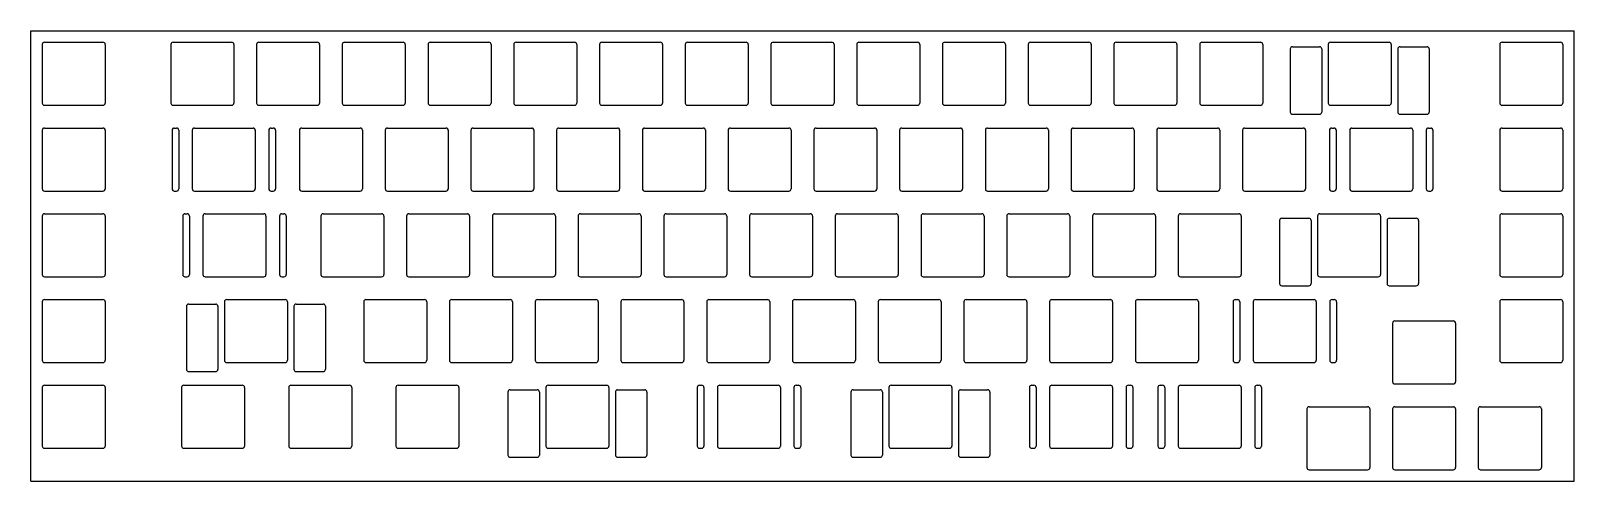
# Model space of a CAD drawing. Header units: millimetres. Extents: x 0 to 343, y -100 to 0.
import ezdxf

# ---------------------------------------------------------------- set-up
doc = ezdxf.new("R2010")
doc.units = ezdxf.units.MM

msp = doc.modelspace()

# ---------------------------------------------------------------- linework, layer by layer
for p, q in [((0, 0), (342.9, 0)), ((0, -100.0125), (0, 0)), ((342.9, -100.0125), (342.9, 0)), ((2.525, -3.025), (2.525, -16.025)), ((3.025, -2.525), (16.025, -2.525)), ((16.525, -3.025), (16.525, -16.025)), ((31.1, -3.025), (31.1, -16.025)), ((31.6, -2.525), (44.6, -2.525)), ((45.1, -3.025), (45.1, -16.025)), ((50.15, -3.025), (50.15, -16.025)), ((50.65, -2.525), (63.65, -2.525)), ((64.15, -3.025), (64.15, -16.025)), ((69.2, -3.025), (69.2, -16.025)), ((69.7, -2.525), (82.7, -2.525)), ((83.2, -3.025), (83.2, -16.025)), ((88.25, -3.025), (88.25, -16.025)), ((88.75, -2.525), (101.75, -2.525)), ((102.25, -3.025), (102.25, -16.025)), ((107.3, -3.025), (107.3, -16.025)), ((107.8, -2.525), (120.8, -2.525)), ((121.3, -3.025), (121.3, -16.025)), ((126.35, -3.025), (126.35, -16.025)), ((126.85, -2.525), (139.85, -2.525)), ((140.35, -3.025), (140.35, -16.025)), ((145.4, -3.025), (145.4, -16.025)), ((145.9, -2.525), (158.9, -2.525)), ((159.4, -3.025), (159.4, -16.025)), ((164.45, -3.025), (164.45, -16.025)), ((164.95, -2.525), (177.95, -2.525)), ((178.45, -3.025), (178.45, -16.025)), ((183.5, -3.025), (183.5, -16.025)), ((184, -2.525), (197, -2.525)), ((197.5, -3.025), (197.5, -16.025)), ((202.55, -3.025), (202.55, -16.025)), ((203.05, -2.525), (216.05, -2.525)), ((216.55, -3.025), (216.55, -16.025)), ((221.6, -3.025), (221.6, -16.025)), ((222.1, -2.525), (235.1, -2.525)), ((235.6, -3.025), (235.6, -16.025)), ((240.65, -3.025), (240.65, -16.025)), ((241.15, -2.525), (254.15, -2.525)), ((254.65, -3.025), (254.65, -16.025)), ((259.7, -3.025), (259.7, -16.025)), ((260.2, -2.525), (273.2, -2.525)), ((273.7, -3.025), (273.7, -16.025)), ((288.275, -3.025), (288.275, -16.025)), ((288.775, -2.525), (301.775, -2.525)), ((302.275, -3.025), (302.275, -16.025)), ((326.375, -3.025), (326.375, -16.025)), ((326.875, -2.525), (339.875, -2.525)), ((340.375, -3.025), (340.375, -16.025)), ((279.837, -4.025), (279.837, -18.025)), ((280.337, -3.525), (286.337, -3.525)), ((286.837, -4.025), (286.837, -18.025)), ((303.713, -4.025), (303.713, -18.025)), ((304.213, -3.525), (310.213, -3.525)), ((310.713, -4.025), (310.713, -18.025)), ((3.025, -16.525), (16.025, -16.525)), ((31.6, -16.525), (44.6, -16.525)), ((50.65, -16.525), (63.65, -16.525)), ((69.7, -16.525), (82.7, -16.525)), ((88.75, -16.525), (101.75, -16.525)), ((107.8, -16.525), (120.8, -16.525)), ((126.85, -16.525), (139.85, -16.525)), ((145.9, -16.525), (158.9, -16.525)), ((164.95, -16.525), (177.95, -16.525)), ((184, -16.525), (197, -16.525)), ((203.05, -16.525), (216.05, -16.525)), ((222.1, -16.525), (235.1, -16.525)), ((241.15, -16.525), (254.15, -16.525)), ((260.2, -16.525), (273.2, -16.525)), ((288.775, -16.525), (301.775, -16.525)), ((326.875, -16.525), (339.875, -16.525)), ((280.337, -18.525), (286.337, -18.525)), ((304.213, -18.525), (310.213, -18.525)), ((2.525, -22.075), (2.525, -35.075)), ((3.025, -21.575), (16.025, -21.575)), ((16.525, -22.075), (16.525, -35.075)), ((31.3625, -22.075), (31.3625, -35.075)), ((31.8625, -21.575), (32.3625, -21.575)), ((32.8625, -22.075), (32.8625, -35.075)), ((35.8625, -22.075), (35.8625, -35.075)), ((36.3625, -21.575), (49.3625, -21.575)), ((49.8625, -22.075), (49.8625, -35.075)), ((52.8625, -22.075), (52.8625, -35.075)), ((53.3625, -21.575), (53.8625, -21.575)), ((54.3625, -22.075), (54.3625, -35.075)), ((59.675, -22.075), (59.675, -35.075)), ((60.175, -21.575), (73.175, -21.575)), ((73.675, -22.075), (73.675, -35.075)), ((78.725, -22.075), (78.725, -35.075)), ((79.225, -21.575), (92.225, -21.575)), ((92.725, -22.075), (92.725, -35.075)), ((97.775, -22.075), (97.775, -35.075)), ((98.275, -21.575), (111.275, -21.575)), ((111.775, -22.075), (111.775, -35.075)), ((116.825, -22.075), (116.825, -35.075)), ((117.325, -21.575), (130.325, -21.575)), ((130.825, -22.075), (130.825, -35.075)), ((135.875, -22.075), (135.875, -35.075)), ((136.375, -21.575), (149.375, -21.575)), ((149.875, -22.075), (149.875, -35.075)), ((154.925, -22.075), (154.925, -35.075)), ((155.425, -21.575), (168.425, -21.575)), ((168.925, -22.075), (168.925, -35.075)), ((173.975, -22.075), (173.975, -35.075)), ((174.475, -21.575), (187.475, -21.575)), ((187.975, -22.075), (187.975, -35.075)), ((193.025, -22.075), (193.025, -35.075)), ((193.525, -21.575), (206.525, -21.575)), ((207.025, -22.075), (207.025, -35.075)), ((212.075, -22.075), (212.075, -35.075)), ((212.575, -21.575), (225.575, -21.575)), ((226.075, -22.075), (226.075, -35.075)), ((231.125, -22.075), (231.125, -35.075)), ((231.625, -21.575), (244.625, -21.575)), ((245.125, -22.075), (245.125, -35.075)), ((250.175, -22.075), (250.175, -35.075)), ((250.675, -21.575), (263.675, -21.575)), ((264.175, -22.075), (264.175, -35.075)), ((269.225, -22.075), (269.225, -35.075)), ((269.725, -21.575), (282.725, -21.575)), ((283.225, -22.075), (283.225, -35.075)), ((288.5375, -22.075), (288.5375, -35.075)), ((289.0375, -21.575), (289.5375, -21.575)), ((290.0375, -22.075), (290.0375, -35.075)), ((293.0375, -22.075), (293.0375, -35.075)), ((293.5375, -21.575), (306.5375, -21.575)), ((307.0375, -22.075), (307.0375, -35.075)), ((310.0375, -22.075), (310.0375, -35.075)), ((310.5375, -21.575), (311.0375, -21.575)), ((311.5375, -22.075), (311.5375, -35.075)), ((326.375, -22.075), (326.375, -35.075)), ((326.875, -21.575), (339.875, -21.575)), ((340.375, -22.075), (340.375, -35.075)), ((3.025, -35.575), (16.025, -35.575)), ((31.8625, -35.575), (32.3625, -35.575)), ((36.3625, -35.575), (49.3625, -35.575)), ((53.3625, -35.575), (53.8625, -35.575)), ((60.175, -35.575), (73.175, -35.575)), ((79.225, -35.575), (92.225, -35.575)), ((98.275, -35.575), (111.275, -35.575)), ((117.325, -35.575), (130.325, -35.575)), ((136.375, -35.575), (149.375, -35.575)), ((155.425, -35.575), (168.425, -35.575)), ((174.475, -35.575), (187.475, -35.575)), ((193.525, -35.575), (206.525, -35.575)), ((212.575, -35.575), (225.575, -35.575)), ((231.625, -35.575), (244.625, -35.575)), ((250.675, -35.575), (263.675, -35.575)), ((269.725, -35.575), (282.725, -35.575)), ((289.0375, -35.575), (289.5375, -35.575)), ((293.5375, -35.575), (306.5375, -35.575)), ((310.5375, -35.575), (311.0375, -35.575)), ((326.875, -35.575), (339.875, -35.575)), ((2.525, -41.125), (2.525, -54.125)), ((3.025, -40.625), (16.025, -40.625)), ((16.525, -41.125), (16.525, -54.125)), ((33.74375, -41.125), (33.74375, -54.125)), ((34.24375, -40.625), (34.74375, -40.625)), ((35.24375, -41.125), (35.24375, -54.125)), ((38.24375, -41.125), (38.24375, -54.125)), ((38.74375, -40.625), (51.74375, -40.625)), ((52.24375, -41.125), (52.24375, -54.125)), ((55.24375, -41.125), (55.24375, -54.125)), ((55.74375, -40.625), (56.24375, -40.625)), ((56.74375, -41.125), (56.74375, -54.125)), ((64.4375, -41.125), (64.4375, -54.125)), ((64.9375, -40.625), (77.9375, -40.625)), ((78.4375, -41.125), (78.4375, -54.125)), ((83.4875, -41.125), (83.4875, -54.125)), ((83.9875, -40.625), (96.9875, -40.625)), ((97.4875, -41.125), (97.4875, -54.125)), ((102.5375, -41.125), (102.5375, -54.125)), ((103.0375, -40.625), (116.0375, -40.625)), ((116.5375, -41.125), (116.5375, -54.125)), ((121.5875, -41.125), (121.5875, -54.125)), ((122.0875, -40.625), (135.0875, -40.625)), ((135.5875, -41.125), (135.5875, -54.125)), ((140.6375, -41.125), (140.6375, -54.125)), ((141.1375, -40.625), (154.1375, -40.625)), ((154.6375, -41.125), (154.6375, -54.125)), ((159.6875, -41.125), (159.6875, -54.125)), ((160.1875, -40.625), (173.1875, -40.625)), ((173.6875, -41.125), (173.6875, -54.125)), ((178.7375, -41.125), (178.7375, -54.125)), ((179.2375, -40.625), (192.2375, -40.625)), ((192.7375, -41.125), (192.7375, -54.125)), ((197.7875, -41.125), (197.7875, -54.125)), ((198.2875, -40.625), (211.2875, -40.625)), ((211.7875, -41.125), (211.7875, -54.125)), ((216.8375, -41.125), (216.8375, -54.125)), ((217.3375, -40.625), (230.3375, -40.625)), ((230.8375, -41.125), (230.8375, -54.125)), ((235.8875, -41.125), (235.8875, -54.125)), ((236.3875, -40.625), (249.3875, -40.625)), ((249.8875, -41.125), (249.8875, -54.125)), ((254.9375, -41.125), (254.9375, -54.125)), ((255.4375, -40.625), (268.4375, -40.625)), ((268.9375, -41.125), (268.9375, -54.125)), ((285.89375, -41.125), (285.89375, -54.125)), ((286.39375, -40.625), (299.39375, -40.625)), ((299.89375, -41.125), (299.89375, -54.125)), ((326.375, -41.125), (326.375, -54.125)), ((326.875, -40.625), (339.875, -40.625)), ((340.375, -41.125), (340.375, -54.125)), ((277.45575, -42.125), (277.45575, -56.125)), ((277.95575, -41.625), (283.95575, -41.625)), ((284.45575, -42.125), (284.45575, -56.125)), ((301.33175, -42.125), (301.33175, -56.125)), ((301.83175, -41.625), (307.83175, -41.625)), ((308.33175, -42.125), (308.33175, -56.125)), ((3.025, -54.625), (16.025, -54.625)), ((34.24375, -54.625), (34.74375, -54.625)), ((38.74375, -54.625), (51.74375, -54.625)), ((55.74375, -54.625), (56.24375, -54.625)), ((64.9375, -54.625), (77.9375, -54.625)), ((83.9875, -54.625), (96.9875, -54.625)), ((103.0375, -54.625), (116.0375, -54.625)), ((122.0875, -54.625), (135.0875, -54.625)), ((141.1375, -54.625), (154.1375, -54.625)), ((160.1875, -54.625), (173.1875, -54.625)), ((179.2375, -54.625), (192.2375, -54.625)), ((198.2875, -54.625), (211.2875, -54.625)), ((217.3375, -54.625), (230.3375, -54.625)), ((236.3875, -54.625), (249.3875, -54.625)), ((255.4375, -54.625), (268.4375, -54.625)), ((286.39375, -54.625), (299.39375, -54.625)), ((326.875, -54.625), (339.875, -54.625)), ((277.95575, -56.625), (283.95575, -56.625)), ((301.83175, -56.625), (307.83175, -56.625)), ((2.525, -60.175), (2.525, -73.175)), ((3.025, -59.675), (16.025, -59.675)), ((16.525, -60.175), (16.525, -73.175)), ((34.56825, -61.175), (34.56825, -75.175)), ((35.06825, -60.675), (41.06825, -60.675)), ((41.56825, -61.175), (41.56825, -75.175)), ((43.00625, -60.175), (43.00625, -73.175)), ((43.50625, -59.675), (56.50625, -59.675)), ((57.00625, -60.175), (57.00625, -73.175)), ((58.44425, -61.175), (58.44425, -75.175)), ((58.94425, -60.675), (64.94425, -60.675)), ((65.44425, -61.175), (65.44425, -75.175)), ((73.9625, -60.175), (73.9625, -73.175)), ((74.4625, -59.675), (87.4625, -59.675)), ((87.9625, -60.175), (87.9625, -73.175)), ((93.0125, -60.175), (93.0125, -73.175)), ((93.5125, -59.675), (106.5125, -59.675)), ((107.0125, -60.175), (107.0125, -73.175)), ((112.0625, -60.175), (112.0625, -73.175)), ((112.5625, -59.675), (125.5625, -59.675)), ((126.0625, -60.175), (126.0625, -73.175)), ((131.1125, -60.175), (131.1125, -73.175)), ((131.6125, -59.675), (144.6125, -59.675)), ((145.1125, -60.175), (145.1125, -73.175)), ((150.1625, -60.175), (150.1625, -73.175)), ((150.6625, -59.675), (163.6625, -59.675)), ((164.1625, -60.175), (164.1625, -73.175)), ((169.2125, -60.175), (169.2125, -73.175)), ((169.7125, -59.675), (182.7125, -59.675)), ((183.2125, -60.175), (183.2125, -73.175)), ((188.2625, -60.175), (188.2625, -73.175)), ((188.7625, -59.675), (201.7625, -59.675)), ((202.2625, -60.175), (202.2625, -73.175)), ((207.3125, -60.175), (207.3125, -73.175)), ((207.8125, -59.675), (220.8125, -59.675)), ((221.3125, -60.175), (221.3125, -73.175)), ((226.3625, -60.175), (226.3625, -73.175)), ((226.8625, -59.675), (239.8625, -59.675)), ((240.3625, -60.175), (240.3625, -73.175)), ((245.4125, -60.175), (245.4125, -73.175)), ((245.9125, -59.675), (258.9125, -59.675)), ((259.4125, -60.175), (259.4125, -73.175)), ((267.10625, -60.175), (267.10625, -73.175)), ((267.60625, -59.675), (268.10625, -59.675)), ((268.60625, -60.175), (268.60625, -73.175)), ((271.60625, -60.175), (271.60625, -73.175)), ((272.10625, -59.675), (285.10625, -59.675)), ((285.60625, -60.175), (285.60625, -73.175)), ((288.60625, -60.175), (288.60625, -73.175)), ((289.10625, -59.675), (289.60625, -59.675)), ((290.10625, -60.175), (290.10625, -73.175)), ((326.375, -60.175), (326.375, -73.175)), ((326.875, -59.675), (339.875, -59.675)), ((340.375, -60.175), (340.375, -73.175)), ((302.5625, -64.9375), (302.5625, -77.9375)), ((303.0625, -64.4375), (316.0625, -64.4375)), ((316.5625, -64.9375), (316.5625, -77.9375)), ((3.025, -73.675), (16.025, -73.675)), ((43.50625, -73.675), (56.50625, -73.675)), ((74.4625, -73.675), (87.4625, -73.675)), ((93.5125, -73.675), (106.5125, -73.675)), ((112.5625, -73.675), (125.5625, -73.675)), ((131.6125, -73.675), (144.6125, -73.675)), ((150.6625, -73.675), (163.6625, -73.675)), ((169.7125, -73.675), (182.7125, -73.675)), ((188.7625, -73.675), (201.7625, -73.675)), ((207.8125, -73.675), (220.8125, -73.675)), ((226.8625, -73.675), (239.8625, -73.675)), ((245.9125, -73.675), (258.9125, -73.675)), ((267.60625, -73.675), (268.10625, -73.675)), ((272.10625, -73.675), (285.10625, -73.675)), ((289.10625, -73.675), (289.60625, -73.675)), ((326.875, -73.675), (339.875, -73.675)), ((3.025, -78.725), (16.025, -78.725)), ((33.98125, -78.725), (46.98125, -78.725)), ((35.06825, -75.675), (41.06825, -75.675)), ((57.79375, -78.725), (70.79375, -78.725)), ((58.94425, -75.675), (64.94425, -75.675)), ((81.60625, -78.725), (94.60625, -78.725)), ((114.94375, -78.725), (127.94375, -78.725)), ((148.54375, -78.725), (149.04375, -78.725)), ((153.04375, -78.725), (166.04375, -78.725)), ((170.04375, -78.725), (170.54375, -78.725)), ((191.14375, -78.725), (204.14375, -78.725)), ((222.3625, -78.725), (222.8625, -78.725)), ((226.8625, -78.725), (239.8625, -78.725)), ((243.8625, -78.725), (244.3625, -78.725)), ((250.9375, -78.725), (251.4375, -78.725)), ((255.4375, -78.725), (268.4375, -78.725)), ((272.4375, -78.725), (272.9375, -78.725)), ((303.0625, -78.4375), (316.0625, -78.4375)), ((2.525, -79.225), (2.525, -92.225)), ((16.525, -79.225), (16.525, -92.225)), ((33.48125, -79.225), (33.48125, -92.225)), ((47.48125, -79.225), (47.48125, -92.225)), ((57.29375, -79.225), (57.29375, -92.225)), ((71.29375, -79.225), (71.29375, -92.225)), ((81.10625, -79.225), (81.10625, -92.225)), ((95.10625, -79.225), (95.10625, -92.225)), ((106.00575, -80.225), (106.00575, -94.225)), ((106.50575, -79.725), (112.50575, -79.725)), ((113.00575, -80.225), (113.00575, -94.225)), ((114.44375, -79.225), (114.44375, -92.225)), ((128.44375, -79.225), (128.44375, -92.225)), ((129.88175, -80.225), (129.88175, -94.225)), ((130.38175, -79.725), (136.38175, -79.725)), ((136.88175, -80.225), (136.88175, -94.225)), ((148.04375, -79.225), (148.04375, -92.225)), ((149.54375, -79.225), (149.54375, -92.225)), ((152.54375, -79.225), (152.54375, -92.225)), ((166.54375, -79.225), (166.54375, -92.225)), ((169.54375, -79.225), (169.54375, -92.225)), ((171.04375, -79.225), (171.04375, -92.225)), ((182.20575, -80.225), (182.20575, -94.225)), ((182.70575, -79.725), (188.70575, -79.725)), ((189.20575, -80.225), (189.20575, -94.225)), ((190.64375, -79.225), (190.64375, -92.225)), ((204.64375, -79.225), (204.64375, -92.225)), ((206.08175, -80.225), (206.08175, -94.225)), ((206.58175, -79.725), (212.58175, -79.725)), ((213.08175, -80.225), (213.08175, -94.225)), ((221.8625, -79.225), (221.8625, -92.225)), ((223.3625, -79.225), (223.3625, -92.225)), ((226.3625, -79.225), (226.3625, -92.225)), ((240.3625, -79.225), (240.3625, -92.225)), ((243.3625, -79.225), (243.3625, -92.225)), ((244.8625, -79.225), (244.8625, -92.225)), ((250.4375, -79.225), (250.4375, -92.225)), ((251.9375, -79.225), (251.9375, -92.225)), ((254.9375, -79.225), (254.9375, -92.225)), ((268.9375, -79.225), (268.9375, -92.225)), ((271.9375, -79.225), (271.9375, -92.225)), ((273.4375, -79.225), (273.4375, -92.225)), ((283.5125, -83.9875), (283.5125, -96.9875)), ((284.0125, -83.4875), (297.0125, -83.4875)), ((297.5125, -83.9875), (297.5125, -96.9875)), ((302.5625, -83.9875), (302.5625, -96.9875)), ((303.0625, -83.4875), (316.0625, -83.4875)), ((316.5625, -83.9875), (316.5625, -96.9875)), ((321.6125, -83.9875), (321.6125, -96.9875)), ((322.1125, -83.4875), (335.1125, -83.4875)), ((335.6125, -83.9875), (335.6125, -96.9875)), ((3.025, -92.725), (16.025, -92.725)), ((33.98125, -92.725), (46.98125, -92.725)), ((57.79375, -92.725), (70.79375, -92.725)), ((81.60625, -92.725), (94.60625, -92.725)), ((106.50575, -94.725), (112.50575, -94.725)), ((114.94375, -92.725), (127.94375, -92.725)), ((130.38175, -94.725), (136.38175, -94.725)), ((148.54375, -92.725), (149.04375, -92.725)), ((153.04375, -92.725), (166.04375, -92.725)), ((170.04375, -92.725), (170.54375, -92.725)), ((182.70575, -94.725), (188.70575, -94.725)), ((191.14375, -92.725), (204.14375, -92.725)), ((206.58175, -94.725), (212.58175, -94.725)), ((222.3625, -92.725), (222.8625, -92.725)), ((226.8625, -92.725), (239.8625, -92.725)), ((243.8625, -92.725), (244.3625, -92.725)), ((250.9375, -92.725), (251.4375, -92.725)), ((255.4375, -92.725), (268.4375, -92.725)), ((272.4375, -92.725), (272.9375, -92.725)), ((284.0125, -97.4875), (297.0125, -97.4875)), ((303.0625, -97.4875), (316.0625, -97.4875)), ((322.1125, -97.4875), (335.1125, -97.4875)), ((0, -100.0125), (342.9, -100.0125))]:
    msp.add_line(p, q)
for centre, start, end in [((3.025, -3.025), 90, 180), ((16.025, -3.025), 0, 90), ((31.6, -3.025), 90, 180), ((44.6, -3.025), 0, 90), ((50.65, -3.025), 90, 180), ((63.65, -3.025), 0, 90), ((69.7, -3.025), 90, 180), ((82.7, -3.025), 0, 90), ((88.75, -3.025), 90, 180), ((101.75, -3.025), 0, 90), ((107.8, -3.025), 90, 180), ((120.8, -3.025), 0, 90), ((126.85, -3.025), 90, 180), ((139.85, -3.025), 0, 90), ((145.9, -3.025), 90, 180), ((158.9, -3.025), 0, 90), ((164.95, -3.025), 90, 180), ((177.95, -3.025), 0, 90), ((184, -3.025), 90, 180), ((197, -3.025), 0, 90), ((203.05, -3.025), 90, 180), ((216.05, -3.025), 0, 90), ((222.1, -3.025), 90, 180), ((235.1, -3.025), 0, 90), ((241.15, -3.025), 90, 180), ((254.15, -3.025), 0, 90), ((260.2, -3.025), 90, 180), ((273.2, -3.025), 0, 90), ((288.775, -3.025), 90, 180), ((301.775, -3.025), 0, 90), ((326.875, -3.025), 90, 180), ((339.875, -3.025), 0, 90), ((280.337, -4.025), 90, 180), ((286.337, -4.025), 0, 90), ((304.213, -4.025), 90, 180), ((310.213, -4.025), 0, 90), ((3.025, -16.025), 180, 270), ((16.025, -16.025), 270, 0), ((31.6, -16.025), 180, 270), ((44.6, -16.025), 270, 0), ((50.65, -16.025), 180, 270), ((63.65, -16.025), 270, 0), ((69.7, -16.025), 180, 270), ((82.7, -16.025), 270, 0), ((88.75, -16.025), 180, 270), ((101.75, -16.025), 270, 0), ((107.8, -16.025), 180, 270), ((120.8, -16.025), 270, 0), ((126.85, -16.025), 180, 270), ((139.85, -16.025), 270, 0), ((145.9, -16.025), 180, 270), ((158.9, -16.025), 270, 0), ((164.95, -16.025), 180, 270), ((177.95, -16.025), 270, 0), ((184, -16.025), 180, 270), ((197, -16.025), 270, 0), ((203.05, -16.025), 180, 270), ((216.05, -16.025), 270, 0), ((222.1, -16.025), 180, 270), ((235.1, -16.025), 270, 0), ((241.15, -16.025), 180, 270), ((254.15, -16.025), 270, 0), ((260.2, -16.025), 180, 270), ((273.2, -16.025), 270, 0), ((288.775, -16.025), 180, 270), ((301.775, -16.025), 270, 0), ((326.875, -16.025), 180, 270), ((339.875, -16.025), 270, 0), ((280.337, -18.025), 180, 270), ((286.337, -18.025), 270, 0), ((304.213, -18.025), 180, 270), ((310.213, -18.025), 270, 0), ((3.025, -22.075), 90, 180), ((16.025, -22.075), 0, 90), ((31.8625, -22.075), 90, 180), ((32.3625, -22.075), 0, 90), ((36.3625, -22.075), 90, 180), ((49.3625, -22.075), 0, 90), ((53.3625, -22.075), 90, 180), ((53.8625, -22.075), 0, 90), ((60.175, -22.075), 90, 180), ((73.175, -22.075), 0, 90), ((79.225, -22.075), 90, 180), ((92.225, -22.075), 0, 90), ((98.275, -22.075), 90, 180), ((111.275, -22.075), 0, 90), ((117.325, -22.075), 90, 180), ((130.325, -22.075), 0, 90), ((136.375, -22.075), 90, 180), ((149.375, -22.075), 0, 90), ((155.425, -22.075), 90, 180), ((168.425, -22.075), 0, 90), ((174.475, -22.075), 90, 180), ((187.475, -22.075), 0, 90), ((193.525, -22.075), 90, 180), ((206.525, -22.075), 0, 90), ((212.575, -22.075), 90, 180), ((225.575, -22.075), 0, 90), ((231.625, -22.075), 90, 180), ((244.625, -22.075), 0, 90), ((250.675, -22.075), 90, 180), ((263.675, -22.075), 0, 90), ((269.725, -22.075), 90, 180), ((282.725, -22.075), 0, 90), ((289.0375, -22.075), 90, 180), ((289.5375, -22.075), 0, 90), ((293.5375, -22.075), 90, 180), ((306.5375, -22.075), 0, 90), ((310.5375, -22.075), 90, 180), ((311.0375, -22.075), 0, 90), ((326.875, -22.075), 90, 180), ((339.875, -22.075), 0, 90), ((3.025, -35.075), 180, 270), ((16.025, -35.075), 270, 0), ((31.8625, -35.075), 180, 270), ((32.3625, -35.075), 270, 0), ((36.3625, -35.075), 180, 270), ((49.3625, -35.075), 270, 0), ((53.3625, -35.075), 180, 270), ((53.8625, -35.075), 270, 0), ((60.175, -35.075), 180, 270), ((73.175, -35.075), 270, 0), ((79.225, -35.075), 180, 270), ((92.225, -35.075), 270, 0), ((98.275, -35.075), 180, 270), ((111.275, -35.075), 270, 0), ((117.325, -35.075), 180, 270), ((130.325, -35.075), 270, 0), ((136.375, -35.075), 180, 270), ((149.375, -35.075), 270, 0), ((155.425, -35.075), 180, 270), ((168.425, -35.075), 270, 0), ((174.475, -35.075), 180, 270), ((187.475, -35.075), 270, 0), ((193.525, -35.075), 180, 270), ((206.525, -35.075), 270, 0), ((212.575, -35.075), 180, 270), ((225.575, -35.075), 270, 0), ((231.625, -35.075), 180, 270), ((244.625, -35.075), 270, 0), ((250.675, -35.075), 180, 270), ((263.675, -35.075), 270, 0), ((269.725, -35.075), 180, 270), ((282.725, -35.075), 270, 0), ((289.0375, -35.075), 180, 270), ((289.5375, -35.075), 270, 0), ((293.5375, -35.075), 180, 270), ((306.5375, -35.075), 270, 0), ((310.5375, -35.075), 180, 270), ((311.0375, -35.075), 270, 0), ((326.875, -35.075), 180, 270), ((339.875, -35.075), 270, 0), ((3.025, -41.125), 90, 180), ((16.025, -41.125), 0, 90), ((34.24375, -41.125), 90, 180), ((34.74375, -41.125), 0, 90), ((38.74375, -41.125), 90, 180), ((51.74375, -41.125), 0, 90), ((55.74375, -41.125), 90, 180), ((56.24375, -41.125), 0, 90), ((64.9375, -41.125), 90, 180), ((77.9375, -41.125), 0, 90), ((83.9875, -41.125), 90, 180), ((96.9875, -41.125), 0, 90), ((103.0375, -41.125), 90, 180), ((116.0375, -41.125), 0, 90), ((122.0875, -41.125), 90, 180), ((135.0875, -41.125), 0, 90), ((141.1375, -41.125), 90, 180), ((154.1375, -41.125), 0, 90), ((160.1875, -41.125), 90, 180), ((173.1875, -41.125), 0, 90), ((179.2375, -41.125), 90, 180), ((192.2375, -41.125), 0, 90), ((198.2875, -41.125), 90, 180), ((211.2875, -41.125), 0, 90), ((217.3375, -41.125), 90, 180), ((230.3375, -41.125), 0, 90), ((236.3875, -41.125), 90, 180), ((249.3875, -41.125), 0, 90), ((255.4375, -41.125), 90, 180), ((268.4375, -41.125), 0, 90), ((286.39375, -41.125), 90, 180), ((299.39375, -41.125), 0, 90), ((326.875, -41.125), 90, 180), ((339.875, -41.125), 0, 90), ((277.95575, -42.125), 90, 180), ((283.95575, -42.125), 0, 90), ((301.83175, -42.125), 90, 180), ((307.83175, -42.125), 0, 90), ((3.025, -54.125), 180, 270), ((16.025, -54.125), 270, 0), ((34.24375, -54.125), 180, 270), ((34.74375, -54.125), 270, 0), ((38.74375, -54.125), 180, 270), ((51.74375, -54.125), 270, 0), ((55.74375, -54.125), 180, 270), ((56.24375, -54.125), 270, 0), ((64.9375, -54.125), 180, 270), ((77.9375, -54.125), 270, 0), ((83.9875, -54.125), 180, 270), ((96.9875, -54.125), 270, 0), ((103.0375, -54.125), 180, 270), ((116.0375, -54.125), 270, 0), ((122.0875, -54.125), 180, 270), ((135.0875, -54.125), 270, 0), ((141.1375, -54.125), 180, 270), ((154.1375, -54.125), 270, 0), ((160.1875, -54.125), 180, 270), ((173.1875, -54.125), 270, 0), ((179.2375, -54.125), 180, 270), ((192.2375, -54.125), 270, 0), ((198.2875, -54.125), 180, 270), ((211.2875, -54.125), 270, 0), ((217.3375, -54.125), 180, 270), ((230.3375, -54.125), 270, 0), ((236.3875, -54.125), 180, 270), ((249.3875, -54.125), 270, 0), ((255.4375, -54.125), 180, 270), ((268.4375, -54.125), 270, 0), ((286.39375, -54.125), 180, 270), ((299.39375, -54.125), 270, 0), ((326.875, -54.125), 180, 270), ((339.875, -54.125), 270, 0), ((277.95575, -56.125), 180, 270), ((283.95575, -56.125), 270, 0), ((301.83175, -56.125), 180, 270), ((307.83175, -56.125), 270, 0), ((3.025, -60.175), 90, 180), ((16.025, -60.175), 0, 90), ((35.06825, -61.175), 90, 180), ((41.06825, -61.175), 0, 90), ((43.50625, -60.175), 90, 180), ((56.50625, -60.175), 0, 90), ((58.94425, -61.175), 90, 180), ((64.94425, -61.175), 0, 90), ((74.4625, -60.175), 90, 180), ((87.4625, -60.175), 0, 90), ((93.5125, -60.175), 90, 180), ((106.5125, -60.175), 0, 90), ((112.5625, -60.175), 90, 180), ((125.5625, -60.175), 0, 90), ((131.6125, -60.175), 90, 180), ((144.6125, -60.175), 0, 90), ((150.6625, -60.175), 90, 180), ((163.6625, -60.175), 0, 90), ((169.7125, -60.175), 90, 180), ((182.7125, -60.175), 0, 90), ((188.7625, -60.175), 90, 180), ((201.7625, -60.175), 0, 90), ((207.8125, -60.175), 90, 180), ((220.8125, -60.175), 0, 90), ((226.8625, -60.175), 90, 180), ((239.8625, -60.175), 0, 90), ((245.9125, -60.175), 90, 180), ((258.9125, -60.175), 0, 90), ((267.60625, -60.175), 90, 180), ((268.10625, -60.175), 0, 90), ((272.10625, -60.175), 90, 180), ((285.10625, -60.175), 0, 90), ((289.10625, -60.175), 90, 180), ((289.60625, -60.175), 0, 90), ((326.875, -60.175), 90, 180), ((339.875, -60.175), 0, 90), ((303.0625, -64.9375), 90, 180), ((316.0625, -64.9375), 0, 90), ((3.025, -73.175), 180, 270), ((16.025, -73.175), 270, 0), ((35.06825, -75.175), 180, 270), ((41.06825, -75.175), 270, 0), ((43.50625, -73.175), 180, 270), ((56.50625, -73.175), 270, 0), ((58.94425, -75.175), 180, 270), ((64.94425, -75.175), 270, 0), ((74.4625, -73.175), 180, 270), ((87.4625, -73.175), 270, 0), ((93.5125, -73.175), 180, 270), ((106.5125, -73.175), 270, 0), ((112.5625, -73.175), 180, 270), ((125.5625, -73.175), 270, 0), ((131.6125, -73.175), 180, 270), ((144.6125, -73.175), 270, 0), ((150.6625, -73.175), 180, 270), ((163.6625, -73.175), 270, 0), ((169.7125, -73.175), 180, 270), ((182.7125, -73.175), 270, 0), ((188.7625, -73.175), 180, 270), ((201.7625, -73.175), 270, 0), ((207.8125, -73.175), 180, 270), ((220.8125, -73.175), 270, 0), ((226.8625, -73.175), 180, 270), ((239.8625, -73.175), 270, 0), ((245.9125, -73.175), 180, 270), ((258.9125, -73.175), 270, 0), ((267.60625, -73.175), 180, 270), ((268.10625, -73.175), 270, 0), ((272.10625, -73.175), 180, 270), ((285.10625, -73.175), 270, 0), ((289.10625, -73.175), 180, 270), ((289.60625, -73.175), 270, 0), ((326.875, -73.175), 180, 270), ((339.875, -73.175), 270, 0), ((3.025, -79.225), 90, 180), ((16.025, -79.225), 0, 90), ((33.98125, -79.225), 90, 180), ((46.98125, -79.225), 0, 90), ((57.79375, -79.225), 90, 180), ((70.79375, -79.225), 0, 90), ((81.60625, -79.225), 90, 180), ((94.60625, -79.225), 0, 90), ((114.94375, -79.225), 90, 180), ((127.94375, -79.225), 0, 90), ((148.54375, -79.225), 90, 180), ((149.04375, -79.225), 0, 90), ((153.04375, -79.225), 90, 180), ((166.04375, -79.225), 0, 90), ((170.04375, -79.225), 90, 180), ((170.54375, -79.225), 0, 90), ((191.14375, -79.225), 90, 180), ((204.14375, -79.225), 0, 90), ((222.3625, -79.225), 90, 180), ((222.8625, -79.225), 0, 90), ((226.8625, -79.225), 90, 180), ((239.8625, -79.225), 0, 90), ((243.8625, -79.225), 90, 180), ((244.3625, -79.225), 0, 90), ((250.9375, -79.225), 90, 180), ((251.4375, -79.225), 0, 90), ((255.4375, -79.225), 90, 180), ((268.4375, -79.225), 0, 90), ((272.4375, -79.225), 90, 180), ((272.9375, -79.225), 0, 90), ((303.0625, -77.9375), 180, 270), ((316.0625, -77.9375), 270, 0), ((106.50575, -80.225), 90, 180), ((112.50575, -80.225), 0, 90), ((130.38175, -80.225), 90, 180), ((136.38175, -80.225), 0, 90), ((182.70575, -80.225), 90, 180), ((188.70575, -80.225), 0, 90), ((206.58175, -80.225), 90, 180), ((212.58175, -80.225), 0, 90), ((284.0125, -83.9875), 90, 180), ((297.0125, -83.9875), 0, 90), ((303.0625, -83.9875), 90, 180), ((316.0625, -83.9875), 0, 90), ((322.1125, -83.9875), 90, 180), ((335.1125, -83.9875), 0, 90), ((3.025, -92.225), 180, 270), ((16.025, -92.225), 270, 0), ((33.98125, -92.225), 180, 270), ((46.98125, -92.225), 270, 0), ((57.79375, -92.225), 180, 270), ((70.79375, -92.225), 270, 0), ((81.60625, -92.225), 180, 270), ((94.60625, -92.225), 270, 0), ((114.94375, -92.225), 180, 270), ((127.94375, -92.225), 270, 0), ((148.54375, -92.225), 180, 270), ((149.04375, -92.225), 270, 0), ((153.04375, -92.225), 180, 270), ((166.04375, -92.225), 270, 0), ((170.04375, -92.225), 180, 270), ((170.54375, -92.225), 270, 0), ((191.14375, -92.225), 180, 270), ((204.14375, -92.225), 270, 0), ((222.3625, -92.225), 180, 270), ((222.8625, -92.225), 270, 0), ((226.8625, -92.225), 180, 270), ((239.8625, -92.225), 270, 0), ((243.8625, -92.225), 180, 270), ((244.3625, -92.225), 270, 0), ((250.9375, -92.225), 180, 270), ((251.4375, -92.225), 270, 0), ((255.4375, -92.225), 180, 270), ((268.4375, -92.225), 270, 0), ((272.4375, -92.225), 180, 270), ((272.9375, -92.225), 270, 0), ((106.50575, -94.225), 180, 270), ((112.50575, -94.225), 270, 0), ((130.38175, -94.225), 180, 270), ((136.38175, -94.225), 270, 0), ((182.70575, -94.225), 180, 270), ((188.70575, -94.225), 270, 0), ((206.58175, -94.225), 180, 270), ((212.58175, -94.225), 270, 0), ((284.0125, -96.9875), 180, 270), ((297.0125, -96.9875), 270, 0), ((303.0625, -96.9875), 180, 270), ((316.0625, -96.9875), 270, 0), ((322.1125, -96.9875), 180, 270), ((335.1125, -96.9875), 270, 0)]:
    msp.add_arc(centre, 0.5, start, end)

doc.saveas('drawing.dxf')
